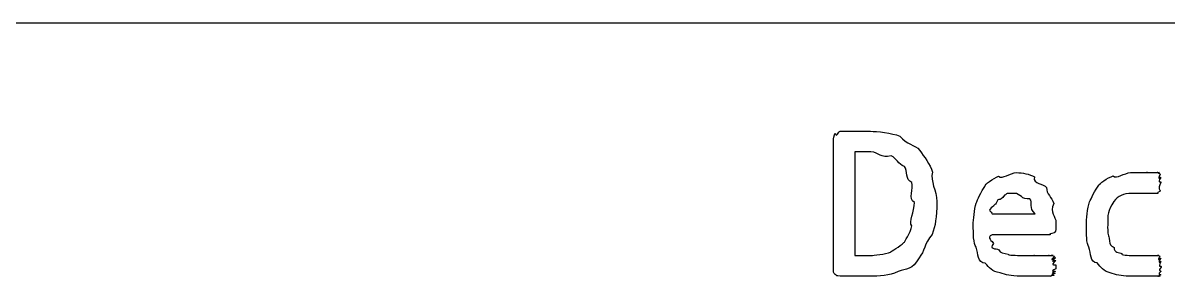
# Model space of a CAD drawing. Header units: millimetres. Extents: x 0 to 216, y 0 to 279.
# Drawn here: x 163.02 to 182.56, y 100.28 to 104.6 of the extents above; entities that cross this region are included whole.
import ezdxf

# ---------------------------------------------------------------- set-up
doc = ezdxf.new("R2010")
doc.units = ezdxf.units.MM
doc.layers.get('0').update_dxf_attribs({"linetype": 'CONTINUOUS'})

msp = doc.modelspace()

# ---------------------------------------------------------------- linework, layer by layer
at = {"color": 0}
for p, q in [((12.7, 104.599), (203.2, 104.599)), ((176.849, 100.414), (176.849, 102.618)), ((176.965, 102.751), (177.483, 102.751)), ((177.488, 102.398), (177.213, 102.398)), ((177.213, 102.398), (177.213, 100.634)), ((178.233, 101.538), (178.233, 101.538)), ((178.613, 101.554), (178.613, 101.554)), ((179.556, 101.34), (180.289, 101.34)), ((180.647, 101.191), (180.647, 101.13)), ((180.542, 100.987), (179.556, 100.987)), ((177.213, 100.634), (177.494, 100.634)), ((182.444, 100.435), (182.444, 100.435)), ((177.45, 100.281), (176.965, 100.281))]:
    msp.add_line(p, q, dxfattribs=at)
for points in [[(176.849, 102.618), (176.849, 102.592), (176.86, 102.698), (176.882, 102.718)], [(176.882, 102.718), (176.896, 102.632), (176.935, 102.751), (176.965, 102.751)], [(177.483, 102.751), (177.588, 102.751), (177.848, 102.723), (177.985, 102.668)], [(177.985, 102.668), (178.095, 102.522), (178.234, 102.532), (178.326, 102.425)], [(177.836, 102.332), (177.654, 102.279), (177.632, 102.398), (177.488, 102.398)], [(178.326, 102.425), (178.399, 102.313), (178.493, 102.197), (178.542, 102.051)], [(178.062, 102.15), (177.952, 102.191), (177.927, 102.288), (177.836, 102.332)], [(178.189, 101.88), (178.069, 101.924), (178.12, 102.076), (178.062, 102.15)], [(178.542, 102.051), (178.495, 101.902), (178.613, 101.738), (178.613, 101.554)], [(179.666, 101.985), (179.732, 101.927), (179.86, 102.045), (179.975, 102.045)], [(179.975, 102.045), (180.081, 102.045), (180.192, 102.02), (180.278, 101.974)], [(181.38, 101.83), (181.378, 101.858), (181.53, 101.957), (181.623, 101.99)], [(181.623, 101.99), (181.679, 101.927), (181.813, 102.045), (181.92, 102.045)], [(181.92, 102.045), (181.955, 102.045), (182.021, 102.045), (182.069, 102.045)], [(182.069, 102.045), (182.054, 102.045), (182.166, 102.045), (182.207, 102.045)], [(182.207, 102.045), (182.135, 102.045), (182.284, 102.045), (182.317, 102.045)], [(182.317, 102.045), (182.319, 102.045), (182.372, 102.045), (182.383, 102.045)], [(182.383, 102.045), (182.345, 102.045), (182.407, 102.045), (182.411, 102.045)], [(182.411, 102.045), (182.356, 102.045), (182.423, 102.035), (182.427, 102.018)], [(182.427, 102.018), (182.363, 101.894), (182.433, 101.985), (182.433, 101.962)], [(178.233, 101.538), (178.124, 101.593), (178.218, 101.772), (178.189, 101.88)], [(179.286, 101.527), (179.305, 101.574), (179.371, 101.731), (179.434, 101.808)], [(179.434, 101.808), (179.43, 101.847), (179.573, 101.943), (179.666, 101.985)], [(180.278, 101.974), (180.25, 101.836), (180.432, 101.869), (180.487, 101.792)], [(180.487, 101.792), (180.478, 101.681), (180.582, 101.623), (180.608, 101.521)], [(181.22, 101.549), (181.242, 101.593), (181.314, 101.756), (181.38, 101.83)], [(182.433, 101.962), (182.367, 101.849), (182.438, 101.913), (182.438, 101.88)], [(182.438, 101.88), (182.367, 101.747), (182.433, 101.76), (182.422, 101.731)], [(179.771, 101.659), (179.666, 101.534), (179.688, 101.615), (179.655, 101.582)], [(179.93, 101.692), (179.757, 101.692), (179.818, 101.681), (179.771, 101.659)], [(180.201, 101.599), (180.055, 101.574), (180.052, 101.692), (179.93, 101.692)], [(180.289, 101.34), (180.176, 101.45), (180.262, 101.535), (180.201, 101.599)], [(181.948, 101.692), (181.785, 101.692), (181.707, 101.646), (181.634, 101.554)], [(182.119, 101.692), (181.988, 101.692), (182.014, 101.692), (181.948, 101.692)], [(182.24, 101.692), (182.202, 101.692), (182.166, 101.692), (182.119, 101.692)], [(182.328, 101.692), (182.27, 101.692), (182.276, 101.692), (182.24, 101.692)], [(182.383, 101.692), (182.314, 101.692), (182.35, 101.692), (182.328, 101.692)], [(182.422, 101.731), (182.345, 101.692), (182.397, 101.692), (182.383, 101.692)], [(178.189, 101.136), (178.124, 101.199), (178.233, 101.384), (178.233, 101.538)], [(178.613, 101.554), (178.613, 101.265), (178.587, 101.15), (178.536, 100.992)], [(179.236, 101.158), (179.236, 101.236), (179.252, 101.417), (179.286, 101.527)], [(179.583, 101.472), (179.448, 101.387), (179.556, 101.387), (179.556, 101.34)], [(179.655, 101.582), (179.602, 101.472), (179.601, 101.516), (179.583, 101.472)], [(180.608, 101.521), (180.528, 101.358), (180.647, 101.308), (180.647, 101.191)], [(181.165, 101.141), (181.165, 101.251), (181.183, 101.439), (181.22, 101.549)], [(181.634, 101.554), (181.525, 101.39), (181.529, 101.33), (181.529, 101.158)], [(178.051, 100.855), (178.065, 100.855), (178.158, 101.021), (178.189, 101.136)], [(179.286, 100.772), (179.236, 100.835), (179.236, 101.01), (179.236, 101.158)], [(180.614, 101.02), (180.484, 100.987), (180.567, 100.987), (180.542, 100.987)], [(180.647, 101.13), (180.647, 101.031), (180.636, 101.042), (180.614, 101.02)], [(181.209, 100.777), (181.165, 100.835), (181.165, 101.005), (181.165, 101.141)], [(181.529, 101.158), (181.525, 101.012), (181.537, 100.992), (181.556, 100.926)], [(177.825, 100.689), (177.826, 100.707), (177.992, 100.78), (178.051, 100.855)], [(178.536, 100.992), (178.393, 100.832), (178.409, 100.701), (178.31, 100.595)], [(179.556, 100.987), (179.448, 100.931), (179.564, 100.882), (179.583, 100.838)], [(179.583, 100.838), (179.485, 100.729), (179.63, 100.761), (179.671, 100.728)], [(181.556, 100.926), (181.562, 100.766), (181.602, 100.81), (181.639, 100.766)], [(177.494, 100.634), (177.528, 100.634), (177.737, 100.652), (177.825, 100.689)], [(179.44, 100.502), (179.305, 100.502), (179.322, 100.664), (179.286, 100.772)], [(179.671, 100.728), (179.684, 100.667), (179.765, 100.674), (179.831, 100.656)], [(179.831, 100.656), (179.816, 100.634), (179.977, 100.634), (180.074, 100.634)], [(180.074, 100.634), (180.107, 100.634), (180.218, 100.634), (180.278, 100.634)], [(180.278, 100.634), (180.224, 100.634), (180.385, 100.634), (180.426, 100.634)], [(180.426, 100.634), (180.426, 100.634), (180.505, 100.634), (180.531, 100.634)], [(180.531, 100.634), (180.482, 100.634), (180.582, 100.634), (180.598, 100.634)], [(180.598, 100.634), (180.507, 100.634), (180.615, 100.63), (180.619, 100.623)], [(180.619, 100.623), (180.517, 100.505), (180.632, 100.609), (180.636, 100.595)], [(181.347, 100.507), (181.227, 100.505), (181.242, 100.67), (181.209, 100.777)], [(181.639, 100.766), (181.635, 100.678), (181.719, 100.689), (181.772, 100.667)], [(181.772, 100.667), (181.741, 100.634), (181.887, 100.634), (181.953, 100.634)], [(181.953, 100.634), (181.992, 100.634), (182.076, 100.634), (182.124, 100.634)], [(182.124, 100.634), (182.087, 100.634), (182.214, 100.634), (182.251, 100.634)], [(182.251, 100.634), (182.279, 100.634), (182.317, 100.634), (182.339, 100.634)], [(182.339, 100.634), (182.325, 100.634), (182.385, 100.634), (182.4, 100.634)], [(182.4, 100.634), (182.348, 100.634), (182.412, 100.63), (182.416, 100.623)], [(182.416, 100.623), (182.359, 100.502), (182.429, 100.602), (182.433, 100.584)], [(178.31, 100.595), (178.197, 100.383), (178.095, 100.409), (177.952, 100.358)], [(179.693, 100.336), (179.558, 100.354), (179.509, 100.427), (179.44, 100.502)], [(180.636, 100.595), (180.526, 100.48), (180.642, 100.568), (180.642, 100.546)], [(180.642, 100.546), (180.528, 100.435), (180.647, 100.496), (180.647, 100.463)], [(180.647, 100.463), (180.647, 100.38), (180.644, 100.42), (180.642, 100.402)], [(181.573, 100.336), (181.466, 100.358), (181.409, 100.433), (181.347, 100.507)], [(182.433, 100.584), (182.367, 100.469), (182.438, 100.549), (182.438, 100.524)], [(182.438, 100.524), (182.37, 100.416), (182.444, 100.469), (182.444, 100.435)], [(182.444, 100.435), (182.37, 100.354), (182.441, 100.38), (182.438, 100.358)], [(176.882, 100.309), (176.849, 100.321), (176.849, 100.365), (176.849, 100.414)], [(176.965, 100.281), (176.896, 100.281), (176.907, 100.289), (176.882, 100.309)], [(177.952, 100.358), (177.797, 100.281), (177.644, 100.281), (177.45, 100.281)], [(180.041, 100.281), (179.875, 100.281), (179.792, 100.299), (179.693, 100.336)], [(180.256, 100.281), (180.085, 100.281), (180.118, 100.281), (180.041, 100.281)], [(180.432, 100.281), (180.334, 100.281), (180.322, 100.281), (180.256, 100.281)], [(180.559, 100.281), (180.438, 100.281), (180.483, 100.281), (180.432, 100.281)], [(180.614, 100.292), (180.504, 100.281), (180.592, 100.281), (180.559, 100.281)], [(180.63, 100.325), (180.515, 100.299), (180.621, 100.303), (180.614, 100.292)], [(180.636, 100.358), (180.522, 100.321), (180.633, 100.336), (180.63, 100.325)], [(180.642, 100.402), (180.526, 100.347), (180.639, 100.372), (180.636, 100.358)], [(181.887, 100.281), (181.763, 100.281), (181.664, 100.299), (181.573, 100.336)], [(182.047, 100.281), (181.937, 100.281), (181.942, 100.281), (181.887, 100.281)], [(182.196, 100.281), (182.043, 100.281), (182.102, 100.281), (182.047, 100.281)], [(182.317, 100.281), (182.252, 100.281), (182.243, 100.281), (182.196, 100.281)], [(182.394, 100.281), (182.323, 100.281), (182.353, 100.281), (182.317, 100.281)], [(182.422, 100.281), (182.352, 100.281), (182.408, 100.281), (182.394, 100.281)], [(182.433, 100.303), (182.363, 100.281), (182.429, 100.281), (182.422, 100.281)], [(182.438, 100.358), (182.367, 100.31), (182.436, 100.317), (182.433, 100.303)]]:
    msp.add_open_spline(points, degree=3, dxfattribs=at)

doc.saveas('drawing.dxf')
